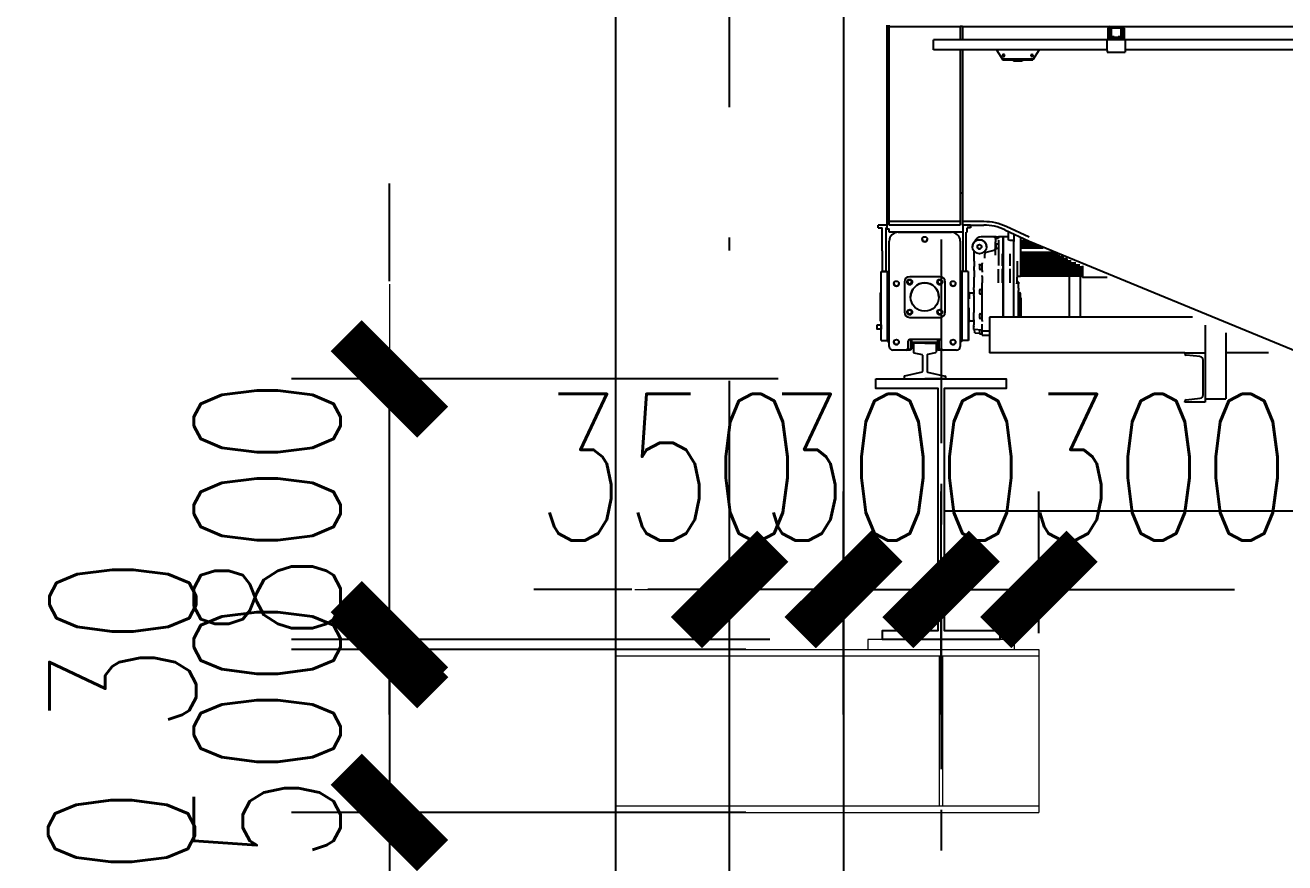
# Model space of a CAD drawing. Extents: x -1201378 to 2367219, y -619313 to 244905.
# Drawn here: x 1552475 to 1556338, y -78695 to -76125 of the extents above; entities that cross this region are included whole.
import ezdxf

# ---------------------------------------------------------------- set-up
doc = ezdxf.new("R2010")
doc.units = 0
doc.header["$LTSCALE"] = 1000
for name, pattern in [('CENTER', [2, 1.25, -0.25, 0.25, -0.25]), ('DOTE', [2.42, 2, -0.2, 0.02, -0.2]), ('HIDDEN', [0.375, 0.25, -0.125])]:
    doc.linetypes.add(name, pattern=pattern)
doc.layers.get('0').update_dxf_attribs({"linetype": 'CONTINUOUS'})
doc.layers.get('Defpoints').update_dxf_attribs({"linetype": 'CONTINUOUS'})
for name, color, linetype in [('A-AXIS-DOTE', 14, 'DOTE'), ('A-LIN-V', 9, 'CONTINUOUS'), ('COLUMN', 9, 'CONTINUOUS'), ('CRANE', 11, 'HIDDEN'), ('S-DOTE1', 140, 'CENTER'), ('S-SB', 21, 'CONTINUOUS'), ('S-SGJ', 21, 'CONTINUOUS')]:
    doc.layers.add(name, color=color, linetype=linetype)
doc.layers.add('S-bkl', color=4, linetype='CONTINUOUS', lineweight=0)
doc.layers.add('S-dim', color=81, linetype='CONTINUOUS', lineweight=0)
doc.styles.add('SS1', font='tj-romans1.shx', dxfattribs={"width": 0.7, "bigfont": 'tj-hztxt1.shx'})
doc.dimstyles.new('S-150-ARCHI', dxfattribs={"dimscale": 150, "dimtxt": 3, "dimasz": 2, "dimexe": 2, "dimexo": 2, "dimgap": 1, "dimtad": 1, "dimdec": 0, "dimzin": 0, "dimdsep": 46, "dimtxsty": 'SS1', "dimblk1": 'TT', "dimblk2": 'TT', "dimsah": 1, "dimcen": 1, "dimclrd": 256, "dimclre": 256, "dimclrt": 256, "dimadec": 0, "dimazin": 0, "dimtfac": 1, "dimtdec": 0, "dimtix": 1, "dimtmove": 2, "dimatfit": 0, "dimldrblk": 'TT', "dimfxl": 2, "dimtolj": 1, "dimtzin": 0, "dimarcsym": 0})

# ---------------------------------------------------------------- blocks, each defined once
blk = doc.blocks.new('TT')
blk.add_line((-0.969, 0), (0.969, 0))
at = {"const_width": 0.45}
blk.add_lwpolyline([(-0.442, -0.442), (0.442, 0.442)], dxfattribs=at)
blk = doc.blocks.new('*D6616')
at = {"layer": 'Defpoints', "color": 0, "transparency": 16777216}
for p in [(1554985.7, -78040.6), (1553592.6, -78540.6), (1554985.7, -78540.6)]:
    blk.add_point(p, dxfattribs=at)
at = {"layer": 'S-dim', "lineweight": -2, "transparency": 16777216}
for p, q in [((1553592.6, -77740.6), (1553592.6, -77440.6)), ((1554685.7, -78040.6), (1553292.6, -78040.6)), ((1553592.6, -78040.6), (1553592.6, -78540.6)), ((1554685.7, -78540.6), (1553292.6, -78540.6)), ((1553592.6, -78840.6), (1553592.6, -79140.6))]:
    blk.add_line(p, q, dxfattribs=at)
at = {"layer": 'S-dim', "lineweight": -2, "transparency": 16777216, "xscale": 300, "yscale": 300, "zscale": 300}
for p, rotation in [((1553592.6, -78040.6), 270), ((1553592.6, -78540.6), 90)]:
    blk.add_blockref('TT', p, dxfattribs=dict(at, rotation=rotation))
at = {"layer": 'S-dim', "transparency": 16777216, "insert": (1553217.6, -78290.6), "char_height": 450, "attachment_point": 5, "rotation": 90, "style": 'SS1'}
blk.add_mtext('\\A1;500', dxfattribs=at)
blk = doc.blocks.new('*D6617')
at = {"layer": 'Defpoints', "color": 0, "transparency": 16777216}
for p in [(1554985.7, -78540.6), (1553592.6, -79040.6), (1554985.7, -79040.6)]:
    blk.add_point(p, dxfattribs=at)
at = {"layer": 'S-dim', "lineweight": -2, "transparency": 16777216}
for p, q in [((1553592.6, -78240.6), (1553592.6, -77940.6)), ((1554685.7, -78540.6), (1553292.6, -78540.6)), ((1553592.6, -78540.6), (1553592.6, -79040.6)), ((1554685.7, -79040.6), (1553292.6, -79040.6)), ((1553592.6, -79340.6), (1553592.6, -79640.6))]:
    blk.add_line(p, q, dxfattribs=at)
at = {"layer": 'S-dim', "lineweight": -2, "transparency": 16777216, "xscale": 300, "yscale": 300, "zscale": 300}
for p, rotation in [((1553592.6, -78540.6), 270), ((1553592.6, -79040.6), 90)]:
    blk.add_blockref('TT', p, dxfattribs=dict(at, rotation=rotation))
at = {"layer": 'S-dim', "transparency": 16777216, "insert": (1552770.7, -78867.9), "char_height": 450, "attachment_point": 5, "rotation": 90, "style": 'SS1'}
blk.add_mtext('\\A1;500', dxfattribs=at)
blk = doc.blocks.new('*D6618')
at = {"layer": 'Defpoints', "color": 0, "transparency": 16777216}
for p in [(1553592.6, -78010.6), (1555059.3, -78010.6), (1554985.7, -78040.6)]:
    blk.add_point(p, dxfattribs=at)
at = {"layer": 'S-dim', "lineweight": -2, "transparency": 16777216}
for p, q in [((1553592.6, -77710.6), (1553592.6, -77410.6)), ((1554759.3, -78010.6), (1553292.6, -78010.6)), ((1553592.6, -78040.6), (1553592.6, -78010.6)), ((1554685.7, -78040.6), (1553292.6, -78040.6)), ((1553592.6, -78340.6), (1553592.6, -78640.6))]:
    blk.add_line(p, q, dxfattribs=at)
at = {"layer": 'S-dim', "lineweight": -2, "transparency": 16777216, "xscale": 300, "yscale": 300, "zscale": 300}
for p, rotation in [((1553592.6, -78010.6), 270), ((1553592.6, -78040.6), 90)]:
    blk.add_blockref('TT', p, dxfattribs=dict(at, rotation=rotation))
at = {"layer": 'S-dim', "transparency": 16777216, "insert": (1552774.5, -78025.6), "char_height": 450, "attachment_point": 5, "rotation": 90, "style": 'SS1'}
blk.add_mtext('\\A1;30', dxfattribs=at)
blk = doc.blocks.new('*D6619')
at = {"layer": 'Defpoints', "color": 0, "transparency": 16777216}
for p in [(1553592.6, -77210.6), (1555084.3, -77210.6), (1555059.3, -78010.6)]:
    blk.add_point(p, dxfattribs=at)
at = {"layer": 'S-dim', "lineweight": -2, "transparency": 16777216}
for p, q in [((1553592.6, -76910.6), (1553592.6, -76610.6)), ((1554784.3, -77210.6), (1553292.6, -77210.6)), ((1553592.6, -78010.6), (1553592.6, -77210.6)), ((1554759.3, -78010.6), (1553292.6, -78010.6)), ((1553592.6, -78310.6), (1553592.6, -78610.6))]:
    blk.add_line(p, q, dxfattribs=at)
at = {"layer": 'S-dim', "lineweight": -2, "transparency": 16777216, "xscale": 300, "yscale": 300, "zscale": 300}
for p, rotation in [((1553592.6, -77210.6), 270), ((1553592.6, -78010.6), 90)]:
    blk.add_blockref('TT', p, dxfattribs=dict(at, rotation=rotation))
at = {"layer": 'S-dim', "transparency": 16777216, "insert": (1553217.6, -77610.6), "char_height": 450, "attachment_point": 5, "rotation": 90, "style": 'SS1'}
blk.add_mtext('\\A1;800', dxfattribs=at)
blk = doc.blocks.new('*D6622')
at = {"layer": 'Defpoints', "color": 0, "transparency": 16777216}
for p in [(1555284.3, -77856.4), (1554984.7, -78540.6), (1555284.3, -78540.6)]:
    blk.add_point(p, dxfattribs=at)
at = {"layer": 'S-dim', "lineweight": -2, "transparency": 16777216}
for p, q in [((1554984.7, -78240.6), (1554984.7, -77556.4)), ((1555284.3, -78240.6), (1555284.3, -77556.4)), ((1554684.7, -77856.4), (1554384.7, -77856.4)), ((1554984.7, -77856.4), (1555284.3, -77856.4)), ((1555584.3, -77856.4), (1555884.3, -77856.4))]:
    blk.add_line(p, q, dxfattribs=at)
at = {"layer": 'S-dim', "lineweight": -2, "transparency": 16777216, "xscale": 300, "yscale": 300, "zscale": 300}
blk.add_blockref('TT', (1554984.7, -77856.4), dxfattribs=at)
at = {"layer": 'S-dim', "lineweight": -2, "transparency": 16777216, "xscale": 300, "yscale": 300, "zscale": 300, "rotation": 180}
blk.add_blockref('TT', (1555284.3, -77856.4), dxfattribs=at)
at = {"layer": 'S-dim', "transparency": 16777216, "insert": (1555134.5, -77481.4), "char_height": 450, "attachment_point": 5, "style": 'SS1'}
blk.add_mtext('\\A1;300', dxfattribs=at)
blk = doc.blocks.new('*D6623')
at = {"layer": 'Defpoints', "color": 0, "transparency": 16777216}
for p in [(1555584.3, -77856.4), (1555584.3, -78290.6), (1555284.3, -78540.6)]:
    blk.add_point(p, dxfattribs=at)
at = {"layer": 'S-dim', "lineweight": -2, "transparency": 16777216}
for p, q in [((1555284.3, -78240.6), (1555284.3, -77556.4)), ((1555584.3, -77990.6), (1555584.3, -77556.4)), ((1554984.3, -77856.4), (1554684.3, -77856.4)), ((1555284.3, -77856.4), (1555584.3, -77856.4)), ((1555884.3, -77856.4), (1556184.3, -77856.4))]:
    blk.add_line(p, q, dxfattribs=at)
at = {"layer": 'S-dim', "lineweight": -2, "transparency": 16777216, "xscale": 300, "yscale": 300, "zscale": 300}
blk.add_blockref('TT', (1555284.3, -77856.4), dxfattribs=at)
at = {"layer": 'S-dim', "lineweight": -2, "transparency": 16777216, "xscale": 300, "yscale": 300, "zscale": 300, "rotation": 180}
blk.add_blockref('TT', (1555584.3, -77856.4), dxfattribs=at)
at = {"layer": 'S-dim', "transparency": 16777216, "insert": (1555951.2, -77481.4), "char_height": 450, "attachment_point": 5, "style": 'SS1'}
blk.add_mtext('\\A1;300', dxfattribs=at)
blk = doc.blocks.new('*D6624')
at = {"layer": 'Defpoints', "color": 0, "transparency": 16777216}
for p in [(1554635.7, -77856.4), (1554635.7, -78540.6), (1554985.7, -78540.6)]:
    blk.add_point(p, dxfattribs=at)
at = {"layer": 'S-dim', "lineweight": -2, "transparency": 16777216}
for p, q in [((1554635.7, -78240.6), (1554635.7, -77556.4)), ((1554985.7, -78240.6), (1554985.7, -77556.4)), ((1554335.7, -77856.4), (1554035.7, -77856.4)), ((1554985.7, -77856.4), (1554635.7, -77856.4)), ((1555285.7, -77856.4), (1555585.7, -77856.4))]:
    blk.add_line(p, q, dxfattribs=at)
at = {"layer": 'S-dim', "lineweight": -2, "transparency": 16777216, "xscale": 300, "yscale": 300, "zscale": 300}
blk.add_blockref('TT', (1554635.7, -77856.4), dxfattribs=at)
at = {"layer": 'S-dim', "lineweight": -2, "transparency": 16777216, "xscale": 300, "yscale": 300, "zscale": 300, "rotation": 180}
blk.add_blockref('TT', (1554985.7, -77856.4), dxfattribs=at)
at = {"layer": 'S-dim', "transparency": 16777216, "insert": (1554448.3, -77481.4), "char_height": 450, "attachment_point": 5, "style": 'SS1'}
blk.add_mtext('\\A1;350', dxfattribs=at)
blk = doc.blocks.new('20T')
at = {"layer": 'A-LIN-V', "color": 1}
for p, q in [((1592188.5, -76640.8), (1592188.5, -76125.1)), ((1592195, -76640.8), (1592195, -76125.1)), ((1592195, -76129.5), (1592412.4, -76129.5)), ((1592419, -76129.5), (1592412.4, -76129.5)), ((1592412.4, -76129.5), (1592412.4, -76169.9)), ((1592419, -76129.5), (1593095.1, -76129.5)), ((1592419, -76129.5), (1592419, -76169.9)), ((1592866.3, -76166.7), (1592866.3, -76134.3)), ((1592868.7, -76134.3), (1592868.7, -76164.3)), ((1592871.2, -76129.5), (1592910.3, -76129.5)), ((1592877.7, -76131.9), (1592871.2, -76131.9)), ((1592874.4, -76135.2), (1592874.4, -76159.1)), ((1592876.1, -76159.1), (1592876.1, -76135.2)), ((1592903.8, -76131.9), (1592877.7, -76131.9)), ((1592877.7, -76133.5), (1592903.8, -76133.5)), ((1592910.3, -76131.9), (1592903.8, -76131.9)), ((1592905.4, -76135.2), (1592905.4, -76159.1)), ((1592907, -76159.1), (1592907, -76135.2)), ((1592912.7, -76164.2), (1592912.7, -76134.3)), ((1592915.2, -76134.3), (1592915.2, -76166.6)), ((1593095.1, -76129.5), (1593925.6, -76129.5)), ((1593062.5, -76169.9), (1592330.9, -76169.9)), ((1592330.9, -76173.2), (1592330.9, -76169.9)), ((1592863.6, -76169.9), (1592330.9, -76169.9)), ((1592330.9, -76173.2), (1592330.9, -76169.9)), ((1592330.9, -76200.4), (1592330.9, -76173.2)), ((1592330.9, -76197.1), (1592330.9, -76173.2)), ((1592863.6, -76166.7), (1592866.3, -76166.7)), ((1592863.6, -76166.7), (1592863.6, -76172.1)), ((1592863.6, -76202.6), (1592863.6, -76172.1)), ((1592869, -76164), (1592866.3, -76166.7)), ((1592866.3, -76166.7), (1592869, -76166.7)), ((1592869, -76162.3), (1592877.7, -76162.3)), ((1592869, -76166.7), (1592869, -76162.3)), ((1592869, -76166.7), (1592912.5, -76166.7)), ((1592884.8, -76160.7), (1592877.7, -76160.7)), ((1592877.7, -76162.3), (1592884.8, -76162.3)), ((1592884.8, -76162.3), (1592884.8, -76160.7)), ((1592884.8, -76162.3), (1592896.7, -76162.3)), ((1592903.8, -76160.7), (1592896.7, -76160.7)), ((1592896.7, -76160.7), (1592896.7, -76162.3)), ((1592896.7, -76162.3), (1592903.8, -76162.3)), ((1592903.8, -76162.3), (1592912.5, -76162.3)), ((1592912.5, -76166.7), (1592912.5, -76162.3)), ((1592915.2, -76166.7), (1592912.5, -76164)), ((1592912.5, -76166.7), (1592915.2, -76166.7)), ((1592915.2, -76166.7), (1592918, -76166.7)), ((1592918, -76166.7), (1592918, -76172.1)), ((1594602.8, -76169.9), (1592918, -76169.9)), ((1592918, -76172.1), (1592918, -76202.6)), ((1593932.1, -76169.9), (1593088.6, -76169.9)), ((1592330.9, -76200.4), (1592330.9, -76197.1)), ((1592831.8, -76200.4), (1592330.9, -76200.4)), ((1592863.6, -76200.4), (1592330.9, -76200.4)), ((1592412.4, -76200.4), (1592412.4, -76640.8)), ((1592419, -76200.4), (1592419, -76640.8)), ((1592523.6, -76200.4), (1592542.9, -76231.2)), ((1592654.6, -76200.4), (1592635.3, -76231.2)), ((1592863.6, -76202.6), (1592863.6, -76208)), ((1592863.6, -76208), (1592918, -76208)), ((1593375.3, -76200.4), (1592918, -76200.4)), ((1594602.8, -76200.4), (1592918, -76200.4)), ((1592918, -76202.6), (1592918, -76208)), ((1592635.3, -76229.1), (1592542.9, -76229.1)), ((1592542.9, -76229.1), (1592542.9, -76231.2)), ((1592542.9, -76231.2), (1592575.5, -76231.2)), ((1592575.5, -76231.2), (1592575.5, -76235.6)), ((1592602.7, -76235.6), (1592575.5, -76235.6)), ((1592602.7, -76231.2), (1592602.7, -76235.6)), ((1592602.7, -76231.2), (1592635.3, -76231.2)), ((1592635.3, -76231.2), (1592635.3, -76229.1)), ((1592188.5, -76640.8), (1592195, -76640.8)), ((1592188.5, -76749.5), (1592188.5, -76640.8)), ((1592195, -76738.7), (1592195, -76640.8)), ((1592412.4, -76640.8), (1592412.4, -76738.7)), ((1592419, -76640.8), (1592412.4, -76640.8)), ((1592419, -76640.8), (1592419, -76738.7)), ((1592161.1, -76747.3), (1592161.1, -76738.7)), ((1592188.5, -76738.7), (1592161.1, -76738.7)), ((1592161.1, -76747.3), (1592173.6, -76747.3)), ((1592173.6, -76818), (1592173.6, -76747.3)), ((1592188.5, -76738.7), (1592182.7, -76738.7)), ((1592184.5, -76747.3), (1592188.5, -76747.3)), ((1592184.5, -76747.3), (1592184.5, -76818)), ((1592188.5, -76749.5), (1592195, -76749.5)), ((1592412.4, -76727.8), (1592195, -76727.8)), ((1592412.4, -76738.7), (1592195, -76738.7)), ((1592195, -76760.4), (1592195, -76749.5)), ((1592485, -76727.8), (1592419, -76727.8)), ((1592434.2, -76738.7), (1592419, -76738.7)), ((1592420.4, -76738.7), (1592420.4, -76881.1)), ((1592434.2, -76738.7), (1592434.2, -76738.7)), ((1592434.2, -76738.7), (1592485, -76738.7)), ((1592443.7, -76738.7), (1592434.2, -76738.7)), ((1592434.2, -76760.4), (1592434.2, -76747.3)), ((1592443.7, -76747.3), (1592434.2, -76747.3)), ((1592443.7, -76738.7), (1592443.7, -76747.3)), ((1592549.3, -76752.9), (1592623.7, -76787.6)), ((1592624, -76775.7), (1592553.9, -76743.1)), ((1592560.8, -76784.3), (1592560.8, -76758.3)), ((1592420.4, -76760.4), (1592195, -76760.4)), ((1592195, -77111.5), (1592195, -76787.6)), ((1592222.2, -76760.4), (1592385.3, -76760.4)), ((1592385.3, -76760.4), (1592222.2, -76760.4)), ((1592255.4, -76760.4), (1592232.5, -76760.4)), ((1592255.4, -76760.4), (1592232.5, -76760.4)), ((1592285.3, -76760.4), (1592262.4, -76760.4)), ((1592285.3, -76760.4), (1592262.4, -76760.4)), ((1592314.6, -76760.4), (1592292.9, -76760.4)), ((1592314.6, -76760.4), (1592292.9, -76760.4)), ((1592345.1, -76760.4), (1592322.2, -76760.4)), ((1592345.1, -76760.4), (1592322.2, -76760.4)), ((1592374.9, -76760.4), (1592352.1, -76760.4)), ((1592374.9, -76760.4), (1592352.1, -76760.4)), ((1592412.4, -76787.6), (1592412.4, -77111.5)), ((1592434.2, -76760.4), (1592431.2, -76760.4)), ((1592431.2, -76881.1), (1592431.2, -76760.4)), ((1592515.5, -76774.5), (1592477.1, -76774.5)), ((1592522.7, -76774.5), (1592515.5, -76774.5)), ((1592515.5, -76774.5), (1592522.7, -76774.5)), ((1592520.6, -76776.7), (1592520.6, -76780)), ((1592520.6, -76781.1), (1592520.6, -76780)), ((1592520.6, -76781.2), (1592520.6, -76781.1)), ((1592520.6, -76781.2), (1592520.6, -76786.4)), ((1592520.6, -76786.4), (1592520.6, -76789.6)), ((1592520.6, -76802.8), (1592520.6, -76789.6)), ((1592522.7, -76774.5), (1592530.3, -76774.5)), ((1592522.7, -76774.5), (1592530.3, -76774.5)), ((1592522.7, -76778.9), (1592530.3, -76778.9)), ((1592522.7, -76809), (1592522.7, -76796.6)), ((1592523.6, -76778.3), (1592530.3, -76778.3)), ((1592523.6, -76795.7), (1592530.3, -76795.7)), ((1592544.5, -76774.5), (1592530.3, -76774.5)), ((1592544.5, -76774.5), (1592530.3, -76774.5)), ((1592530.3, -76774.9), (1592530.3, -76774.5)), ((1592530.3, -76774.9), (1592530.3, -76779.1)), ((1592530.3, -76784.3), (1592530.3, -76788.7)), ((1592530.3, -76788.7), (1592530.3, -76802.2)), ((1592560.8, -76774.5), (1592544.5, -76774.5)), ((1592544.5, -76774.9), (1592544.5, -76774.5)), ((1592560.8, -76774.5), (1592544.5, -76774.5)), ((1592544.5, -76774.9), (1592544.5, -76774.5)), ((1592544.5, -76774.9), (1592544.5, -76788.7)), ((1592544.5, -76788.7), (1592544.5, -76774.9)), ((1592544.5, -76788.7), (1592544.5, -76802.2)), ((1592544.5, -76802.2), (1592544.5, -76788.7)), ((1592577.1, -76765.9), (1592577.1, -76786.2)), ((1592577.1, -76786.2), (1592577.1, -76788.7)), ((1592577.1, -76802.2), (1592577.1, -76788.7)), ((1592597.7, -76775.5), (1592597.7, -76896.1)), ((1592597.7, -76786.2), (1592620.4, -76786.2)), ((1592597.7, -76787.8), (1592623.8, -76787.8)), ((1592597.7, -76791.8), (1592632.5, -76791.8)), ((1592597.7, -76794.5), (1592638.2, -76794.5)), ((1592623.7, -76787.6), (1594157.8, -77420.2)), ((1592173.6, -76818), (1592173.6, -76881)), ((1592184.5, -76818), (1592184.5, -76881)), ((1592455.3, -76840.8), (1592455.3, -76819.3)), ((1592488, -76840.1), (1592488, -76827.4)), ((1592492, -76822.1), (1592516.5, -76815.5)), ((1592520.6, -76812.4), (1592520.6, -76802.8)), ((1592520.6, -76812.4), (1592520.6, -76814.7)), ((1592520.6, -76830.3), (1592520.6, -76814.7)), ((1592530.3, -76809.9), (1592523.6, -76809.9)), ((1592530.3, -76802.2), (1592530.3, -76862.3)), ((1592541.2, -76827), (1592541.2, -76863.4)), ((1592544.5, -76802.2), (1592544.5, -76827)), ((1592544.5, -76827), (1592544.5, -76802.2)), ((1592544.5, -76827), (1592544.5, -76829.8)), ((1592544.5, -76829.8), (1592544.5, -76827)), ((1592544.5, -76829.8), (1592544.5, -76835.5)), ((1592544.5, -76835.5), (1592544.5, -76829.8)), ((1592544.5, -76838.3), (1592544.5, -76835.5)), ((1592544.5, -76835.5), (1592544.5, -76838.3)), ((1592566.2, -76863.4), (1592566.2, -76827)), ((1592577.1, -77021.3), (1592577.1, -76802.2)), ((1592597.7, -76797.7), (1592645, -76797.7)), ((1592597.7, -76799.9), (1592649.9, -76799.9)), ((1592597.7, -76803.6), (1592657.7, -76803.6)), ((1592597.7, -76808.1), (1592667.4, -76808.1)), ((1592597.7, -76821.1), (1592695.6, -76821.1)), ((1592597.7, -76823.3), (1592700.3, -76823.3)), ((1592597.7, -76825.6), (1592705.2, -76825.6)), ((1592597.7, -76827.9), (1592710.1, -76827.9)), ((1592597.7, -76829.3), (1592713.1, -76829.3)), ((1592597.7, -76831.6), (1592718, -76831.6)), ((1592597.7, -76834.7), (1592724.8, -76834.7)), ((1592597.7, -76836.1), (1592727.7, -76836.1)), ((1592455.3, -76848.8), (1592455.3, -76840.8)), ((1592455.3, -76848.8), (1592455.3, -76865.6)), ((1592455.3, -76877.6), (1592455.3, -76865.6)), ((1592472.7, -76874.2), (1592472.7, -76861.8)), ((1592474.9, -76860.9), (1592473, -76860.7)), ((1592473.6, -76860.9), (1592480.3, -76860.9)), ((1592480.3, -76854.4), (1592480.3, -76855.9)), ((1592480.3, -76859.1), (1592480.3, -76855.9)), ((1592480.3, -76862.3), (1592480.3, -76859.1)), ((1592480.3, -76874.2), (1592480.3, -76862.3)), ((1592480.3, -76877.4), (1592480.3, -76874.2)), ((1592530.3, -76915.3), (1592530.3, -76874.2)), ((1592541.2, -76872.6), (1592541.2, -76915.3)), ((1592544.5, -76838.3), (1592544.5, -76852.1)), ((1592544.5, -76852.1), (1592544.5, -76838.3)), ((1592544.5, -76854.9), (1592544.5, -76852.1)), ((1592544.5, -76852.1), (1592544.5, -76854.9)), ((1592544.5, -76854.9), (1592544.5, -76860.5)), ((1592544.5, -76860.5), (1592544.5, -76854.9)), ((1592544.5, -76860.5), (1592544.5, -76863.4)), ((1592544.5, -76863.4), (1592544.5, -76860.5)), ((1592544.5, -76863.4), (1592544.5, -76872.6)), ((1592544.5, -76872.6), (1592544.5, -76863.4)), ((1592544.5, -76872.6), (1592544.5, -76875.5)), ((1592544.5, -76875.5), (1592544.5, -76872.6)), ((1592566.2, -76915.3), (1592566.2, -76872.6)), ((1592586.9, -76849.5), (1592586.9, -76891.4)), ((1592597.7, -76837.4), (1592730.4, -76837.4)), ((1592597.7, -76841.5), (1592739.2, -76841.5)), ((1592597.7, -76843), (1592742.5, -76843)), ((1592597.7, -76848), (1592753.1, -76848)), ((1592597.7, -76854.2), (1592766.6, -76854.2)), ((1592597.7, -76860.2), (1592779.3, -76860.2)), ((1592597.7, -76866.7), (1592787.4, -76866.7)), ((1592597.7, -76871.1), (1592787.4, -76871.1)), ((1592597.7, -76873.4), (1592787.4, -76873.4)), ((1592787.4, -76863.9), (1592787.4, -76899.4)), ((1592169.6, -76935.5), (1592169.6, -76881.1)), ((1592169.6, -76881.1), (1592189.2, -76881.1)), ((1592169.6, -76881.1), (1592189.2, -76881.1)), ((1592184.5, -76881), (1592173.6, -76881)), ((1592179, -76881), (1592189.6, -76881)), ((1592179, -76881.1), (1592179, -76881)), ((1592189.2, -76935.5), (1592189.2, -76881.1)), ((1592189.6, -76913.7), (1592189.6, -76881)), ((1592189.6, -76881), (1592195, -76881)), ((1592189.6, -76881), (1592195, -76881)), ((1592189.6, -76881), (1592189.6, -76881)), ((1592189.6, -76881), (1592195, -76881)), ((1592190.1, -76881), (1592190.1, -76881)), ((1592190.3, -76881), (1592190.3, -76881)), ((1592241.2, -76913.1), (1592241.2, -77005.5)), ((1592349.9, -76896.8), (1592257.5, -76896.8)), ((1592349.9, -76896.8), (1592257.5, -76896.8)), ((1592366.2, -77005.5), (1592366.2, -76913.1)), ((1592417.9, -76881), (1592412.4, -76881)), ((1592417.9, -76881), (1592412.4, -76881)), ((1592417.9, -76881), (1592412.4, -76881)), ((1592417.9, -76881), (1592417.9, -76913.7)), ((1592417.9, -76881), (1592417.9, -76881)), ((1592420.7, -76881.1), (1592417.9, -76881.1)), ((1592437, -76881.1), (1592417.9, -76881.1)), ((1592437, -76881.1), (1592426.2, -76881.1)), ((1592437, -76881.1), (1592437, -76935.5)), ((1592457.3, -76910.9), (1592454.3, -76910.9)), ((1592454.3, -76910.9), (1592457.3, -76910.9)), ((1592454.3, -76910.9), (1592454.3, -76930.3)), ((1592455.3, -76877.6), (1592455.3, -76879.5)), ((1592455.3, -76879.5), (1592455.3, -76895.5)), ((1592455.3, -76895.5), (1592455.3, -76898.2)), ((1592455.3, -76910.9), (1592455.3, -76898.2)), ((1592455.3, -76910.9), (1592457.3, -76910.9)), ((1592480.3, -76875.1), (1592473.6, -76875.1)), ((1592480.3, -76877.4), (1592480.3, -76879.8)), ((1592480.3, -76879.8), (1592480.3, -76883)), ((1592480.3, -76896.5), (1592480.3, -76893.5)), ((1592480.3, -76896.5), (1592480.3, -76915.3)), ((1592544.5, -76875.5), (1592544.5, -76881.1)), ((1592544.5, -76881.1), (1592544.5, -76875.5)), ((1592544.5, -76883.9), (1592544.5, -76881.1)), ((1592544.5, -76881.1), (1592544.5, -76883.9)), ((1592544.5, -76883.9), (1592544.5, -76894)), ((1592544.5, -76894), (1592544.5, -76883.9)), ((1592544.5, -76896.9), (1592544.5, -76894)), ((1592544.5, -76894), (1592544.5, -76896.9)), ((1592544.5, -76896.9), (1592544.5, -76915.3)), ((1592544.5, -76915.3), (1592544.5, -76896.9)), ((1592586.9, -76891.4), (1592586.9, -76898.3)), ((1592586.9, -76914.2), (1592586.9, -76898.3)), ((1592586.9, -76911.5), (1592589, -76911.5)), ((1592586.9, -76911.5), (1592589, -76911.5)), ((1592597.7, -76896.1), (1592589, -76896.1)), ((1592597.7, -76875.9), (1592787.4, -76875.9)), ((1592597.7, -76880.1), (1592787.4, -76880.1)), ((1592597.7, -76883.9), (1592787.4, -76883.9)), ((1592597.7, -76887.2), (1592787.4, -76887.2)), ((1592597.7, -76889.9), (1592787.4, -76889.9)), ((1592597.7, -76892.5), (1592787.4, -76892.5)), ((1592597.7, -76893.9), (1592787.4, -76893.9)), ((1592787.4, -76895), (1592597.7, -76895)), ((1592747.9, -76981.8), (1592747.9, -76895)), ((1592780.5, -76895), (1592780.5, -77021.3)), ((1592863.4, -76899.4), (1592787.4, -76899.4)), ((1592167.4, -76949.1), (1592167.4, -77030.5)), ((1592169.6, -77038.7), (1592169.6, -76935.5)), ((1592189.2, -77038.7), (1592189.2, -76935.5)), ((1592189.2, -76946.3), (1592189.6, -76946.3)), ((1592189.2, -76951.8), (1592195, -76951.8)), ((1592189.6, -76951.2), (1592189.6, -76913.7)), ((1592189.6, -76951.2), (1592195, -76951.2)), ((1592189.6, -76951.2), (1592189.6, -76951.8)), ((1592412.4, -76951.2), (1592417.9, -76951.2)), ((1592412.4, -76951.8), (1592417.4, -76951.8)), ((1592417.4, -76951.2), (1592417.4, -77038.7)), ((1592417.9, -76913.7), (1592417.9, -76951.2)), ((1592437, -76935.5), (1592437, -77038.7)), ((1592439.2, -76949.1), (1592439.2, -76958.9)), ((1592440.1, -76949.5), (1592439.2, -76949.5)), ((1592440.1, -76964.6), (1592440.1, -76949.5)), ((1592440.1, -76949.7), (1592440.1, -76964.6)), ((1592443.4, -76946.3), (1592453.2, -76946.3)), ((1592454.3, -76937.2), (1592454.3, -76930.3)), ((1592454.3, -76937.2), (1592454.3, -76951.2)), ((1592454.3, -76954.5), (1592454.3, -76951.2)), ((1592472.7, -76949.2), (1592472.7, -76936.8)), ((1592473.6, -76935.9), (1592480.3, -76935.9)), ((1592480.3, -76950.1), (1592473.6, -76950.1)), ((1592480.3, -77025.3), (1592480.3, -76915.3)), ((1592544.5, -76915.3), (1592544.5, -77021.3)), ((1592544.5, -77021.3), (1592544.5, -76915.3)), ((1592591.2, -76913.7), (1592591.2, -76919.2)), ((1592591.2, -76932.3), (1592591.2, -76919.2)), ((1592591.2, -76932.3), (1592591.2, -76939.1)), ((1592591.2, -77021.3), (1592591.2, -76939.1)), ((1592592.3, -76946.3), (1592595.6, -76946.3)), ((1592596.7, -76947.4), (1592596.7, -77021.3)), ((1592440.1, -76957.1), (1592440.1, -76957.1)), ((1592454.3, -76954.5), (1592454.3, -77006.5)), ((1592596.7, -76962.6), (1592597.7, -76962.6)), ((1592599.9, -77014.8), (1592599.9, -76964.8)), ((1592747.9, -77021.3), (1592747.9, -76981.8)), ((1592195, -77027.9), (1592189.2, -77027.9)), ((1592189.6, -77027.9), (1592189.6, -77032.7)), ((1592257.5, -77021.8), (1592349.9, -77021.8)), ((1592417.4, -77027.9), (1592412.4, -77027.9)), ((1592439.2, -76992), (1592439.2, -77030.5)), ((1592440.1, -77022.4), (1592440.1, -77022.4)), ((1592454.3, -77009.8), (1592454.3, -77006.5)), ((1592454.3, -77026.2), (1592454.3, -77009.8)), ((1592454.3, -77029.5), (1592454.3, -77026.2)), ((1592472.7, -77024.2), (1592472.7, -77011.8)), ((1592473.6, -77010.9), (1592480.3, -77010.9)), ((1592480.3, -77025.1), (1592473.6, -77025.1)), ((1592480.3, -77028.4), (1592480.3, -77025.3)), ((1592480.3, -77030.9), (1592480.3, -77028.4)), ((1593124.8, -77021.3), (1592502.2, -77021.3)), ((1592502.2, -77021.3), (1592502.2, -77130)), ((1592597.7, -77016.9), (1592596.7, -77016.9)), ((1592770, -77021.3), (1592735.8, -77021.3)), ((1592169.6, -77093.1), (1592169.6, -77038.7)), ((1592189.6, -77030), (1592189.2, -77030)), ((1592189.2, -77093.1), (1592189.2, -77038.7)), ((1592195, -77032.7), (1592189.6, -77032.7)), ((1592189.6, -77062.6), (1592189.6, -77032.7)), ((1592189.6, -77032.7), (1592195, -77032.7)), ((1592189.6, -77095.2), (1592189.6, -77062.6)), ((1592417.9, -77032.7), (1592412.4, -77032.7)), ((1592412.4, -77032.7), (1592417.4, -77032.7)), ((1592417.9, -77032.7), (1592417.9, -77062.6)), ((1592417.9, -77062.6), (1592417.9, -77095.2)), ((1592437, -77038.7), (1592437, -77093.1)), ((1592437.9, -77034.6), (1592437.9, -77038.7)), ((1592437.9, -77038.7), (1592437.9, -77093)), ((1592440.2, -77030.5), (1592439.2, -77030.5)), ((1592446, -77033.2), (1592443.4, -77033.2)), ((1592453.2, -77033.2), (1592446, -77033.2)), ((1592454.3, -77029.5), (1592454.3, -77044.4)), ((1592454.3, -77058.9), (1592454.3, -77044.4)), ((1592454.3, -77049), (1592454.3, -77049.5)), ((1592480.3, -77061.2), (1592454.3, -77058.9)), ((1592457.5, -77068.8), (1592455.9, -77059)), ((1592472.7, -77072), (1592472.7, -77060.5)), ((1592480.3, -77030.9), (1592480.3, -77034.1)), ((1592480.3, -77045.4), (1592480.3, -77042.4)), ((1592480.3, -77063.9), (1592480.3, -77045.4)), ((1592480.3, -77073.7), (1592480.3, -77063.9)), ((1592502.2, -77063.9), (1592480.3, -77063.9)), ((1593164.2, -77045.4), (1593164.2, -77130)), ((1592169.6, -77093.1), (1592189.2, -77093.1)), ((1592189.2, -77093), (1592189.6, -77093)), ((1592189.6, -77095.2), (1592195, -77095.2)), ((1592252.1, -77095.2), (1592252.1, -77116.9)), ((1592349.9, -77089.8), (1592257.5, -77089.8)), ((1592260.1, -77089.8), (1592260.1, -77120.3)), ((1592263.6, -77089.8), (1592263.6, -77117)), ((1592265, -77101.5), (1592263.6, -77117)), ((1592265.9, -77101.4), (1592264.6, -77116.9)), ((1592264.6, -77106.2), (1592264.6, -77116.9)), ((1592336.5, -77100.6), (1592266.3, -77100.6)), ((1592338.4, -77098.5), (1592268.2, -77098.5)), ((1592269.3, -77102), (1592269.3, -77128.8)), ((1592303.7, -77100.6), (1592270.6, -77100.6)), ((1592303.7, -77100.6), (1592336.9, -77100.6)), ((1592338.3, -77102), (1592338.3, -77128.8)), ((1592341.1, -77119.1), (1592339.7, -77103.6)), ((1592341.1, -77119.1), (1592341.1, -77100)), ((1592343, -77117), (1592341.6, -77101.5)), ((1592343, -77089.8), (1592343, -77117)), ((1592346.5, -77089.8), (1592346.5, -77120.3)), ((1592355.4, -77116.9), (1592355.4, -77095.2)), ((1592417.9, -77095.2), (1592412.4, -77095.2)), ((1592437, -77093.1), (1592417.9, -77093.1)), ((1592437.9, -77093), (1592437, -77093)), ((1592457.5, -77068.8), (1592472.7, -77070.2)), ((1592480.3, -77072.9), (1592473.6, -77072.9)), ((1592480.3, -77076.7), (1592480.3, -77073.7)), ((1592480.3, -77076.7), (1592502.2, -77076.7)), ((1593227.3, -77069.1), (1593227.3, -77271.3)), ((1592246.7, -77122.4), (1592205.9, -77122.4)), ((1592258.2, -77122.4), (1592246.7, -77122.4)), ((1592260.1, -77120.3), (1592251, -77120.3)), ((1592261.7, -77119.1), (1592258.2, -77122.4)), ((1592258.2, -77122.4), (1592258.2, -77120.3)), ((1592263.6, -77117), (1592260.1, -77120.3)), ((1592261, -77120.2), (1592260.6, -77120.2)), ((1592264.6, -77116.9), (1592261, -77120.2)), ((1592261, -77119.8), (1592261, -77120.2)), ((1592261.8, -77118.7), (1592261.7, -77119.1)), ((1592261.7, -77119.1), (1592261.7, -77118.8)), ((1592270.3, -77130.2), (1592295.4, -77136)), ((1592296.5, -77137.3), (1592296.5, -77188)), ((1592311, -77137.3), (1592311, -77188)), ((1592337.2, -77130.2), (1592312.1, -77136)), ((1592344.6, -77122.4), (1592341.1, -77119.1)), ((1592346.5, -77120.3), (1592343, -77117)), ((1592344.6, -77122.4), (1592344.6, -77118.5)), ((1592360.8, -77122.4), (1592344.6, -77122.4)), ((1592356.5, -77120.3), (1592346.5, -77120.3)), ((1592401.6, -77122.4), (1592360.8, -77122.4)), ((1593101.2, -77130), (1592502.2, -77130)), ((1593101.2, -77132.8), (1593101.2, -77130)), ((1593101.2, -77130), (1593164.2, -77130)), ((1593148.4, -77142.2), (1593105.8, -77137.9)), ((1593164.2, -77130), (1593164.2, -77282.2)), ((1593357.9, -77130), (1593227.3, -77130)), ((1593157.7, -77259.7), (1593157.7, -77152.5)), ((1592240.1, -77203.1), (1592240.1, -77210.6)), ((1592240.1, -77210.6), (1592303.7, -77210.6)), ((1592295.4, -77189.3), (1592241.2, -77201.8)), ((1592367.4, -77210.6), (1592303.7, -77210.6)), ((1592312.1, -77189.3), (1592366.3, -77201.8)), ((1592367.4, -77203.1), (1592367.4, -77210.6)), ((1593101.2, -77282.2), (1593101.2, -77279.3)), ((1593164.2, -77282.2), (1593101.2, -77282.2)), ((1593105.8, -77274.2), (1593148.4, -77269.9)), ((1593164.2, -77271.3), (1593227.3, -77271.3))]:
    blk.add_line(p, q, dxfattribs=at)
blk.add_lwpolyline([(1592157.7, -77044.5), (1592170, -77044.5), (1592170, -77058.3), (1592157.7, -77058.3)], close=True, dxfattribs=at)
for centre, radius in [((1592303.7, -76782.1), 7.83), ((1592471.6, -76805), 21.7), ((1592216.8, -76918), 7.83), ((1592257.5, -76913.1), 6.52), ((1592349.9, -76913.1), 6.52), ((1592390.7, -76918), 7.83), ((1592303.7, -76959.3), 43.5), ((1592257.5, -77005.5), 6.52), ((1592349.9, -77005.5), 6.52), ((1592216.8, -77097.4), 7.83), ((1592390.7, -77097.4), 7.83)]:
    blk.add_circle(centre, radius, dxfattribs=at)
for centre, radius, start, end in [((1592871.2, -76134.3), 4.89, 90, 180), ((1592871.2, -76134.3), 2.45, 90, 180), ((1592877.7, -76135.2), 3.26, 90, 180), ((1592877.7, -76135.2), 1.63, 90, 180), ((1592903.8, -76135.2), 3.26, 360, 90), ((1592903.8, -76135.2), 1.63, 360, 90), ((1592910.3, -76134.3), 4.89, 0, 90), ((1592910.3, -76134.3), 2.45, 0, 90), ((1592877.7, -76159.1), 3.26, 180, 270), ((1592877.7, -76159.1), 1.63, 180, 270), ((1592903.8, -76159.1), 1.63, 270, 360), ((1592903.8, -76159.1), 3.26, 270, 0), ((1592545.6, -76218.2), 3.26, 36.3813, 216.3813), ((1592545.6, -76218.2), 3.26, 216.3813, 36.3813), ((1592632.6, -76218.2), 3.26, 46.5128, 226.5128), ((1592632.6, -76218.2), 3.26, 226.5128, 46.5128), ((1592485, -76890.8), 163, 64.9994, 90), ((1592485, -76890.8), 152.2, 64.9994, 90), ((1592222.2, -76787.6), 27.2, 90, 180), ((1592222.2, -76787.6), 27.2, 90, 180), ((1592303.7, -76782.1), 7.83, 180, 359.9997), ((1592303.7, -76782.1), 7.83, 180, 359.9997), ((1592303.7, -76782.1), 7.83, 269.6803, 272.4617), ((1592385.3, -76787.6), 27.2, 0, 90), ((1592471.6, -76805), 21.7, 359.9997, 179.9997), ((1592477.1, -76796.3), 21.7, 90, 161.6393), ((1592522.7, -76776.7), 2.17, 90, 180), ((1592522.7, -76776.7), 2.17, 90, 180), ((1592522.7, -76781.1), 2.17, 90, 180), ((1592523.6, -76796.6), 0.87, 90, 180), ((1592523.6, -76779.2), 0.87, 90, 161.286), ((1593250.6, -65976), 10830.2, 266.34794, 266.43437), ((1592471.6, -76805), 6.52, 180.0001, 179.9999), ((1592471.6, -76805), 6.52, 180, 359.9997), ((1592511.3, -76869.7), 44.4, 122.1479, 123.2882), ((1592493.4, -76827.4), 5.43, 105, 180), ((1592515.1, -76810.3), 5.43, 285, 0), ((1592523.6, -76809), 0.87, 180, 270), ((1592475.9, -76857.8), 4.64, 179.997, 206.9395), ((1592473.6, -76861.8), 0.87, 90, 180), ((1592473.6, -76874.2), 0.87, 180, 270), ((1592462.7, -76854), 12.3, 325.2997, 326.8004), ((1592257.5, -76913.1), 16.3, 90, 180), ((1592257.5, -76913.1), 16.3, 90, 180), ((1592257.5, -76913.1), 7.83, 180.0002, 179.9998), ((1592257.5, -76913.1), 7.83, 180, 359.9997), ((1592257.5, -76913.1), 6.52, 180, 359.9997), ((1592349.9, -76913.1), 7.84, 180.0002, 179.9998), ((1592349.9, -76913.1), 7.83, 180, 359.9997), ((1592349.9, -76913.1), 6.52, 180, 359.9997), ((1592349.9, -76913.1), 16.3, 0, 90), ((1592349.9, -76913.1), 16.3, 0, 90), ((1592589, -76898.3), 2.17, 90, 180), ((1592589, -76913.7), 2.17, 0, 90), ((1592589, -76913.7), 2.17, 0, 90), ((1592175, -76949.1), 7.61, 135.5847, 180), ((1592216.8, -76918), 7.83, 180, 359.9997), ((1592216.8, -76918), 7.83, 180, 359.9997), ((1592216.8, -76918), 7.83, 269.6803, 272.4617), ((1592303.7, -76959.3), 43.5, 359.9997, 179.9997), ((1592390.7, -76918), 7.83, 180, 359.9997), ((1592390.7, -76918), 7.83, 269.6804, 272.4616), ((1592390.7, -76918), 7.83, 269.6803, 272.4617), ((1592431.6, -76949.1), 7.61, 0, 44.4153), ((1592443.4, -76949.5), 3.26, 90, 180), ((1592453.2, -76945.2), 1.09, 270, 0), ((1592473.6, -76936.8), 0.87, 90, 180), ((1592473.6, -76949.2), 0.87, 180, 270), ((1592592.3, -76945.2), 1.09, 180, 270), ((1592595.6, -76947.4), 1.09, 0, 90), ((1592597.7, -76964.8), 2.17, 0, 90), ((1592257.5, -77005.5), 16.3, 180, 270), ((1592257.5, -77005.5), 7.83, 180.0002, 179.9998), ((1592257.5, -77005.5), 7.83, 180, 359.9997), ((1592257.5, -77005.5), 6.52, 180, 359.9997), ((1592349.9, -77005.5), 7.83, 180.0002, 179.9998), ((1592349.9, -77005.5), 7.83, 180, 359.9997), ((1592349.9, -77005.5), 6.52, 180, 359.9997), ((1592349.9, -77005.5), 16.3, 270, 0), ((1592473.6, -77011.8), 0.87, 90, 180), ((1592473.6, -77024.2), 0.87, 180, 270), ((1592597.7, -77014.8), 2.17, 270, 0), ((1592175, -77030.5), 7.61, 180, 224.4477), ((1592431.6, -77030.5), 7.61, 315.5847, 0), ((1592443.3, -77030.1), 3.18, 188.1066, 270.9487), ((1592453.2, -77034.3), 1.09, 0, 90), ((1592216.8, -77097.4), 7.83, 180, 359.9997), ((1592216.8, -77097.4), 7.83, 269.6804, 272.4616), ((1592216.8, -77097.4), 7.83, 269.6803, 272.4617), ((1592216.8, -77097.4), 7.83, 357.8645, 359.9997), ((1592216.8, -77097.4), 7.83, 357.8645, 359.9997), ((1592257.5, -77095.2), 5.43, 90, 180), ((1592268.2, -77101.8), 3.26, 90, 175), ((1592266.3, -77103.9), 3.26, 90, 112.2065), ((1592269.2, -77101.7), 3.26, 160.6811, 175), ((1592270.7, -77102), 1.36, 90, 180), ((1592336.5, -77103.9), 3.26, 5, 90), ((1592336.9, -77102), 1.36, 0, 90), ((1592338.4, -77101.8), 3.26, 5, 90), ((1592349.9, -77095.2), 5.43, 0, 90), ((1592390.7, -77097.4), 7.83, 180, 359.9997), ((1592390.7, -77097.4), 7.83, 180, 182.1371), ((1592390.7, -77097.4), 7.83, 180, 182.1371), ((1592390.7, -77097.4), 7.83, 269.6804, 272.4616), ((1592390.7, -77097.4), 7.83, 269.6803, 272.4617), ((1592473.6, -77072), 0.87, 180, 270), ((1592205.9, -77111.5), 10.9, 180, 270), ((1592246.7, -77116.9), 5.43, 270, 0), ((1592270.6, -77128.8), 1.36, 180, 257), ((1592295.1, -77137.3), 1.36, 0, 77), ((1592312.4, -77137.3), 1.36, 103, 180), ((1592336.9, -77128.8), 1.36, 283, 0), ((1592360.8, -77116.9), 5.43, 180, 270), ((1592401.6, -77111.5), 10.9, 270, 0), ((1593106.3, -77132.8), 5.16, 180, 264.2894), ((1593147.4, -77152.5), 10.3, 0, 84.2894), ((1592241.5, -77203.1), 1.36, 103, 180), ((1592295.1, -77188), 1.36, 283, 0), ((1592312.4, -77188), 1.36, 180, 257), ((1592366, -77203.1), 1.36, 0, 77), ((1593147.4, -77259.7), 10.3, 275.7106, 0), ((1593106.3, -77279.3), 5.16, 95.7106, 180)]:
    blk.add_arc(centre, radius, start, end, dxfattribs=at)
for points, knots in [([(1592487.4, -76832.7), (1592487.4, -76832.7), (1592487.4, -76832.7), (1592487.4, -76832.7), (1592487.4, -76832.7), (1592487.4, -76832.7), (1592487.4, -76832.7), (1592487.5, -76832.6), (1592487.5, -76832.6), (1592487.5, -76832.6), (1592487.5, -76832.6), (1592487.5, -76832.6), (1592487.5, -76832.5), (1592487.5, -76832.5), (1592487.5, -76832.5), (1592487.6, -76832.5), (1592487.6, -76832.5), (1592487.6, -76832.4), (1592487.6, -76832.4), (1592487.6, -76832.4), (1592487.6, -76832.3), (1592487.7, -76832.3), (1592487.7, -76832.2), (1592487.7, -76832.2), (1592487.7, -76832.1), (1592487.7, -76832.1), (1592487.7, -76832.1), (1592487.8, -76832), (1592487.8, -76831.9), (1592487.8, -76831.9), (1592487.8, -76831.7), (1592487.9, -76831.6), (1592487.9, -76831.4), (1592487.9, -76831.3), (1592487.9, -76831.3)], [0.6385886, 0.6385886, 0.6385886, 0.6385886, 0.6433197, 0.6504282, 0.6573568, 0.6660077, 0.6778287, 0.6902811, 0.7011771, 0.7111804, 0.7208221, 0.7291295, 0.7384214, 0.7475006, 0.7548259, 0.7603841, 0.7655208, 0.7725608, 0.781556, 0.7949405, 0.8074529, 0.8186803, 0.8286102, 0.8372735, 0.8450561, 0.8527269, 0.8602938, 0.8677705, 0.8765767, 0.8878706, 0.9017041, 0.9179282, 0.9359027, 0.9547162, 0.9547162, 0.9547162, 0.9547162]), ([(1592473, -76860.7), (1592472.9, -76860.7), (1592472.9, -76860.7), (1592472.7, -76860.6), (1592472.7, -76860.6), (1592472.6, -76860.6), (1592472.5, -76860.5), (1592472.4, -76860.5), (1592472.4, -76860.5), (1592472.3, -76860.5), (1592472.3, -76860.5), (1592472.3, -76860.5), (1592472.3, -76860.4), (1592472.2, -76860.4), (1592472.2, -76860.4), (1592472.1, -76860.3), (1592472.1, -76860.3), (1592472, -76860.3), (1592472, -76860.2), (1592472, -76860.2), (1592472, -76860.2), (1592472, -76860.2), (1592471.9, -76860.2), (1592471.9, -76860.1), (1592471.8, -76860), (1592471.8, -76860), (1592471.8, -76860), (1592471.8, -76860), (1592471.8, -76860), (1592471.8, -76859.9), (1592471.8, -76859.9), (1592471.8, -76859.9), (1592471.8, -76859.9)], [0, 0, 0, 0, 0.125, 0.125, 0.25, 0.25, 0.375, 0.375, 0.4375, 0.4375, 0.46875, 0.46875, 0.5, 0.5, 0.625, 0.625, 0.6875, 0.6875, 0.71875, 0.734375, 0.734375, 0.75, 0.75, 0.875, 0.875, 0.9375, 0.9375, 0.953125, 0.953125, 0.96875, 0.96875, 1, 1, 1, 1]), ([(1592586.9, -76914.2), (1592586.9, -76914.2), (1592586.9, -76914.4), (1592586.8, -76914.7), (1592586.7, -76914.9), (1592586.6, -76915.3), (1592586.4, -76915.8), (1592586, -76916.5), (1592585.6, -76917.3), (1592585.1, -76918), (1592584.8, -76918.4), (1592584.7, -76918.7)], [0, 0, 0, 0, 0.059025, 0.120426, 0.184239, 0.250489, 0.369441, 0.499862, 0.749772, 0.853811, 1, 1, 1, 1])]:
    blk.add_open_spline(points, degree=3, knots=knots, dxfattribs=at)

msp = doc.modelspace()

# ---------------------------------------------------------------- linework, layer by layer
at = {"layer": 'A-AXIS-DOTE', "ltscale": 2}
msp.add_line((1554635.7, -90896.4), (1554635.7, -73150.6), dxfattribs=at)
at = {"layer": 'COLUMN'}
msp.add_lwpolyline([(1554285.7, -73150.6), (1554285.7, -88050.6), (1554985.7, -88050.6), (1554985.7, -73150.6)], close=True, dxfattribs=at)
at = {"layer": 'CRANE', "linetype": 'ByBlock', "ltscale": 2}
msp.add_lwpolyline([(1555084.3, -77210.6), (1555484.3, -77210.6), (1555484.3, -77240.3), (1555293.3, -77240.3), (1555293.3, -77982.6), (1555464.3, -77982.6), (1555464.3, -78010.6), (1555104.3, -78010.6), (1555104.3, -77982.6), (1555275.3, -77982.6), (1555275.3, -77240.3), (1555084.3, -77240.3), (1555084.3, -77210.6)], dxfattribs=at)
at = {"layer": 'S-bkl'}
for p, q in [((1554285.7, -78040.6), (1555584.3, -78040.6)), ((1554285.7, -78060.6), (1555584.3, -78060.6)), ((1555279.3, -78520.6), (1555279.3, -78060.6)), ((1555289.3, -78520.6), (1555289.3, -78060.6)), ((1554285.7, -78520.6), (1555584.3, -78520.6)), ((1554285.7, -78540.6), (1555584.3, -78540.6))]:
    msp.add_line(p, q, dxfattribs=at)
msp.add_lwpolyline([(1555059.3, -78040.6), (1555509.3, -78040.6), (1555509.3, -78010.6), (1555059.3, -78010.6)], close=True, dxfattribs=at)
msp.add_lwpolyline([(1555584.3, -78040.6), (1555584.3, -78540.6)], dxfattribs=at)
at = {"layer": 'S-DOTE1', "ltscale": 0.5}
msp.add_lwpolyline([(1555284.3, -76782.6), (1555284.3, -82744.4)], dxfattribs=at)
at = {"layer": 'S-SGJ'}
msp.add_line((1558693, -77616), (1555293.3, -77616), dxfattribs=at)

# ---------------------------------------------------------------- block references
at = {"layer": 'S-SB'}
msp.add_blockref('20T', (-37069.5, 0), dxfattribs=at)

# ---------------------------------------------------------------- dimensions: what is measured, and where the dimension line sits
at = {"layer": 'S-dim'}
for base, p1, p2, picture, middle in [((1553592.6, -77210.6), (1555059.3, -78010.6), (1555084.3, -77210.6), '*D6619', (1553217.6, -77610.6)), ((1553592.6, -78540.6), (1554985.7, -78040.6), (1554985.7, -78540.6), '*D6616', (1553217.6, -78290.6))]:
    dim = msp.add_linear_dim(base=base, p1=p1, p2=p2, angle=90, dimstyle='S-150-ARCHI', dxfattribs=at)
    dim.commit()
    dim.dimension.update_dxf_attribs({"geometry": picture, "text_midpoint": middle})
for base, p1, p2, picture, middle in [((1554635.7, -77856.4), (1554985.7, -78540.6), (1554635.7, -78540.6), '*D6624', (1554448.3, -77481.4)), ((1555584.3, -77856.4), (1555284.3, -78540.6), (1555584.3, -78290.6), '*D6623', (1555951.2, -77481.4))]:
    dim = msp.add_linear_dim(base=base, p1=p1, p2=p2, dimstyle='S-150-ARCHI', dxfattribs=at)
    dim.commit()
    dim.dimension.update_dxf_attribs({"geometry": picture, "text_midpoint": middle, "dimtype": 160})
dim = msp.add_linear_dim(base=(1555284.3, -77856.4), p1=(1554984.7, -78540.6), p2=(1555284.3, -78540.6), dimstyle='S-150-ARCHI', dxfattribs=at)
dim.commit()
dim.dimension.update_dxf_attribs({"geometry": '*D6622', "text_midpoint": (1555134.5, -77481.4)})
for base, p1, p2, picture, middle in [((1553592.6, -78010.6), (1554985.7, -78040.6), (1555059.3, -78010.6), '*D6618', (1552774.5, -78025.6)), ((1553592.6, -79040.6), (1554985.7, -78540.6), (1554985.7, -79040.6), '*D6617', (1552770.7, -78867.9))]:
    dim = msp.add_linear_dim(base=base, p1=p1, p2=p2, angle=90, dimstyle='S-150-ARCHI', dxfattribs=at)
    dim.commit()
    dim.dimension.update_dxf_attribs({"geometry": picture, "text_midpoint": middle, "dimtype": 160})

doc.saveas('drawing.dxf')
